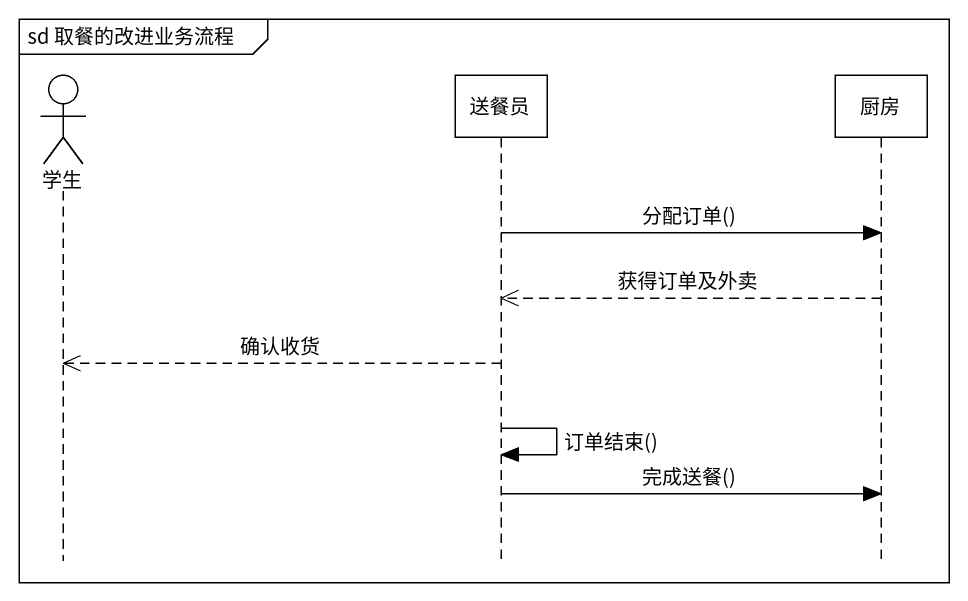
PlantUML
@startuml
mainframe sd 取餐的改进业务流程
hide footbox
actor 学生
participant 送餐员
participant 厨房

送餐员 -> 厨房 : 分配订单()
厨房 -->> 送餐员 : 获得订单及外卖
送餐员 -->> 学生 : 确认收货
送餐员 -> 送餐员 : 订单结束()
送餐员 -> 厨房 : 完成送餐()
@enduml
